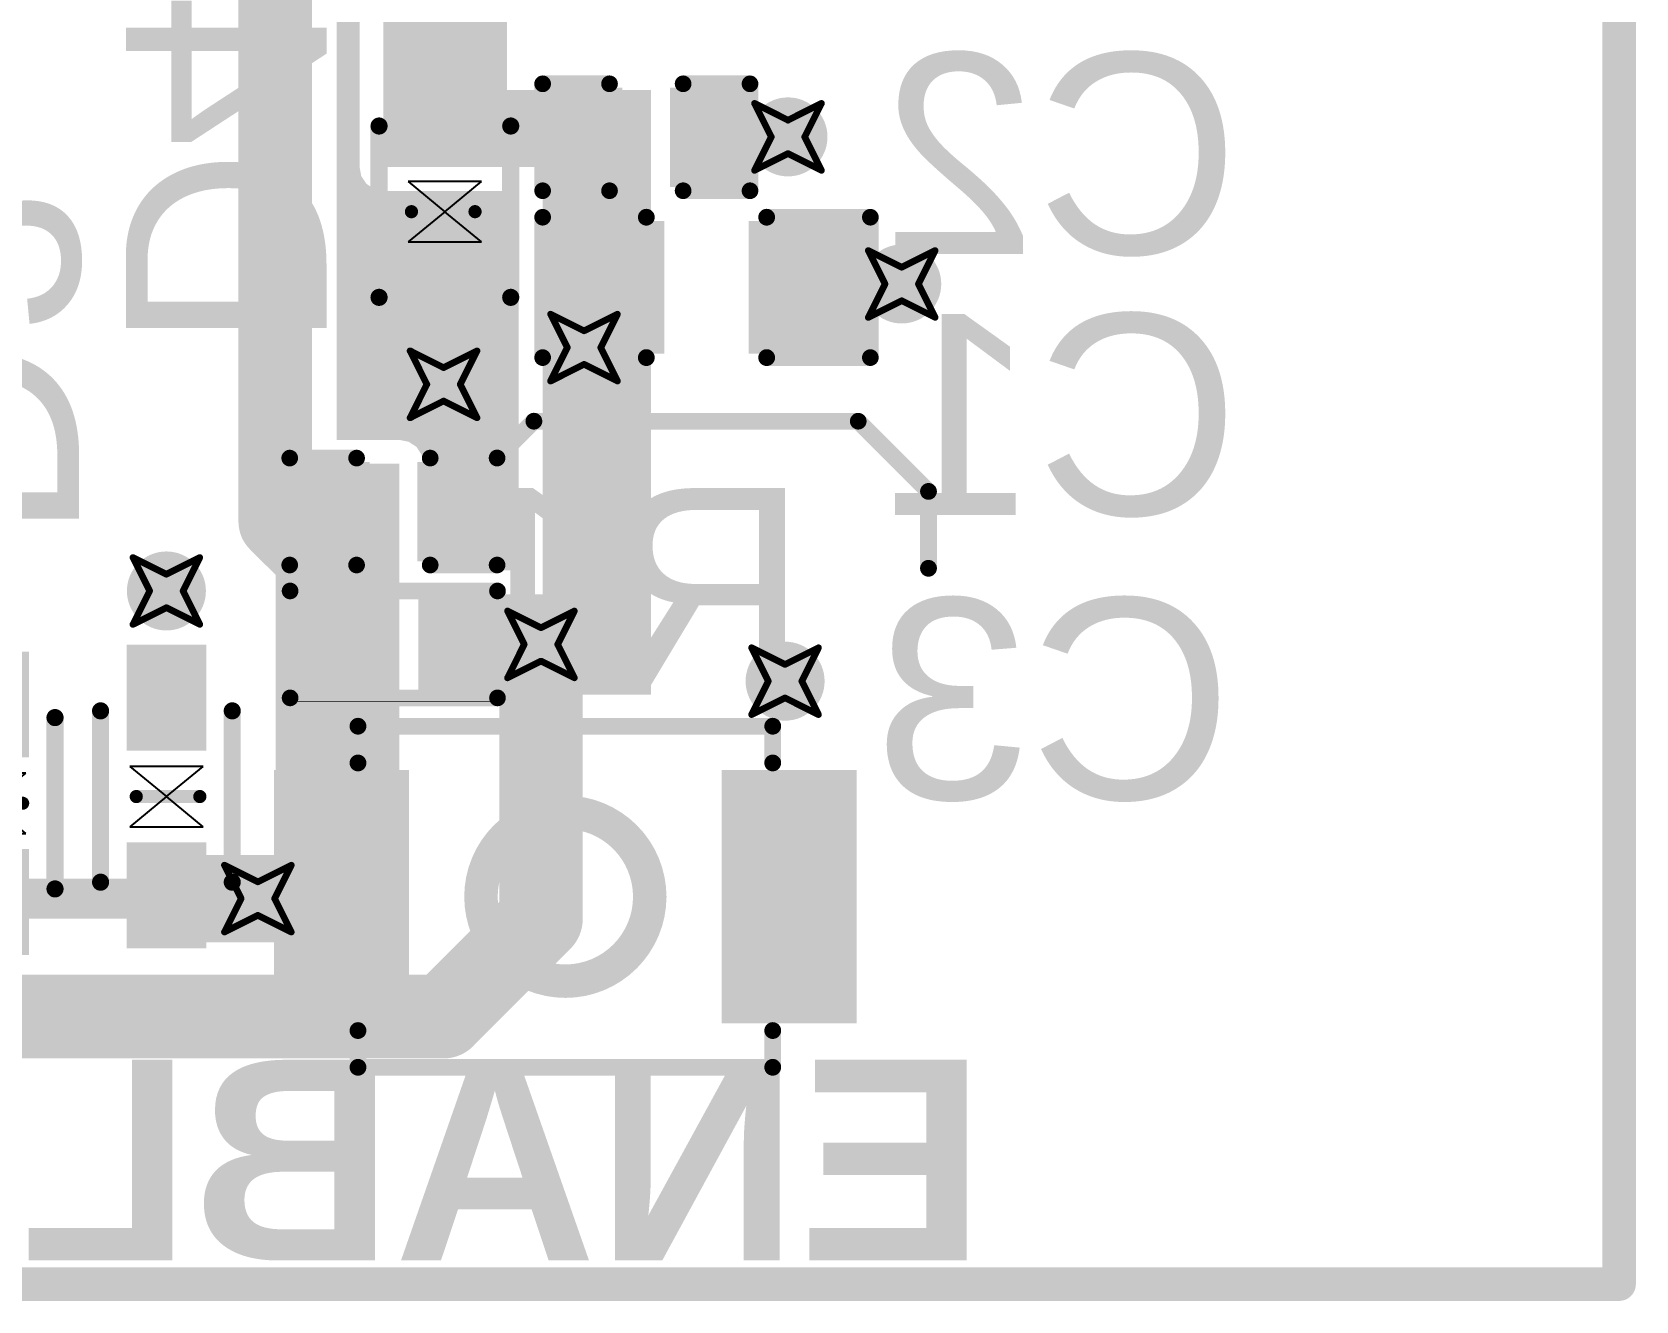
# Model space of a CAD drawing. Header units: inches. Extents: x -11 to 1110, y -7 to 455.
# Drawn here: x 691.95 to 704.13, y -0.13 to 9.51 of the extents above; entities that cross this region are included whole.
import ezdxf

# ---------------------------------------------------------------- set-up
doc = ezdxf.new("R2010")
doc.units = ezdxf.units.IN
for name, color, linetype in [('Board_outline', 216, 'Continuous'), ('Bottom Layer', 5, 'Continuous'), ('Bottom Overlay', 54, 'Continuous'), ('Bottom Paste', 16, 'Continuous'), ('Bottom Solder', 6, 'Continuous'), ('Drill Drawing', 1, 'Continuous'), ('Top Layer', 1, 'Continuous'), ('Via Holes', 16, 'Continuous')]:
    doc.layers.add(name, color=color, linetype=linetype)
doc.styles.add('Arial', font='', dxfattribs={"height": 0.2})
doc.styles.add('Arial_Bold', font='', dxfattribs={"height": 0.2})
doc.styles.get('Arial').set_extended_font_data('Arial')
doc.styles.get('Arial_Bold').set_extended_font_data('Arial', bold=True)

# ---------------------------------------------------------------- blocks, each defined once
blk = doc.blocks.new('SOD_523__B__D____________B_19')
at = {"layer": 'Bottom Layer'}
for points in [[(-1.05, 0.2), (-0.45, 0.2), (-0.45, -0.2), (-1.05, -0.2)], [(1.05, -0.2), (0.45, -0.2), (0.45, 0.2), (1.05, 0.2)]]:
    blk.add_hatch(color=5, dxfattribs=at).paths.add_polyline_path(points)
at = {"layer": 'Bottom Paste'}
for points in [[(-1.05, 0.2), (-0.45, 0.2), (-0.45, -0.2), (-1.05, -0.2)], [(1.05, -0.2), (0.45, -0.2), (0.45, 0.2), (1.05, 0.2)]]:
    blk.add_hatch(color=16, dxfattribs=at).paths.add_polyline_path(points)
at = {"layer": 'Bottom Solder'}
for points in [[(-1.152, 0.302), (-0.348, 0.302), (-0.348, -0.302), (-1.152, -0.302)], [(1.152, -0.302), (0.348, -0.302), (0.348, 0.302), (1.152, 0.302)]]:
    blk.add_hatch(color=6, dxfattribs=at).paths.add_polyline_path(points)
at = {"layer": 'Bottom Overlay'}
for p, q in [((0, 0), (-0.229, 0.279)), ((-0.229, 0.279), (-0.229, -0.279)), ((0.229, 0.279), (0, 0)), ((0.229, -0.279), (0.229, 0.279)), ((-0.229, -0.279), (0, 0)), ((0, 0), (0, 0)), ((0, 0), (0.229, -0.279)), ((0, 0), (0, 0))]:
    blk.add_line(p, q, dxfattribs=at)
for points in [[(-0.65, 0.5, 0.13, 0.13, 0), (0.65, 0.5, 0.13, 0.13, 0)], [(0, 0.254, 0.1, 0.1, 0), (0, -0.229, 0.1, 0.1, 0)], [(-0.65, -0.5, 0.13, 0.13, 0), (0.65, -0.5, 0.13, 0.13, 0)]]:
    blk.add_lwpolyline(points, format="xyseb", dxfattribs=at)
for points in [[(-0.683, 0.5, 0.065, 0.065, 1), (-0.618, 0.5, 0.065, 0.065, 1)], [(0.618, 0.5, 0.065, 0.065, 1), (0.683, 0.5, 0.065, 0.065, 1)], [(-0.025, 0.254, 0.05, 0.05, 1), (0.025, 0.254, 0.05, 0.05, 1)], [(-0.025, -0.229, 0.05, 0.05, 1), (0.025, -0.229, 0.05, 0.05, 1)], [(-0.683, -0.5, 0.065, 0.065, 1), (-0.618, -0.5, 0.065, 0.065, 1)], [(0.618, -0.5, 0.065, 0.065, 1), (0.683, -0.5, 0.065, 0.065, 1)]]:
    blk.add_lwpolyline(points, format="xyseb", close=True, dxfattribs=at)
blk = doc.blocks.new('B3U_1000P_B_29')
at = {"layer": 'Bottom Layer'}
for points in [[(-2.11, 0.86), (-1.29, 0.86), (-1.29, -0.86), (-2.11, -0.86)], [(1.29, 0.86), (2.11, 0.86), (2.11, -0.86), (1.29, -0.86)]]:
    blk.add_hatch(color=5, dxfattribs=at).paths.add_polyline_path(points)
at = {"layer": 'Bottom Paste'}
for points in [[(-2.11, 0.86), (-1.29, 0.86), (-1.29, -0.86), (-2.11, -0.86)], [(1.29, 0.86), (2.11, 0.86), (2.11, -0.86), (1.29, -0.86)]]:
    blk.add_hatch(color=16, dxfattribs=at).paths.add_polyline_path(points)
at = {"layer": 'Bottom Solder'}
for points in [[(-2.212, 0.962), (-1.188, 0.962), (-1.188, -0.962), (-2.212, -0.962)], [(1.188, 0.962), (2.212, 0.962), (2.212, -0.962), (1.188, -0.962)]]:
    blk.add_hatch(color=6, dxfattribs=at).paths.add_polyline_path(points)
at = {"layer": 'Bottom Overlay'}
for points in [[(1.575, 1.295, 0.127, 0.127, 0), (-1.575, 1.295, 0.127, 0.127, 0)], [(-1.575, 1.295, 0.127, 0.127, 0), (-1.575, 1.016, 0.127, 0.127, 0)], [(1.575, 1.295, 0.127, 0.127, 0), (1.575, 1.016, 0.127, 0.127, 0)], [(-1.575, -1.016, 0.127, 0.127, 0), (-1.575, -1.295, 0.127, 0.127, 0)], [(1.575, -1.016, 0.127, 0.127, 0), (1.575, -1.295, 0.127, 0.127, 0)], [(1.575, -1.295, 0.127, 0.127, 0), (-1.575, -1.295, 0.127, 0.127, 0)]]:
    blk.add_lwpolyline(points, format="xyseb", dxfattribs=at)
for points in [[(-1.607, 1.295, 0.0635, 0.0635, 1), (-1.543, 1.295, 0.0635, 0.0635, 1)], [(-1.607, 1.295, 0.0635, 0.0635, 1), (-1.543, 1.295, 0.0635, 0.0635, 1)], [(1.543, 1.295, 0.0635, 0.0635, 1), (1.607, 1.295, 0.0635, 0.0635, 1)], [(1.543, 1.295, 0.0635, 0.0635, 1), (1.607, 1.295, 0.0635, 0.0635, 1)], [(-1.607, 1.016, 0.0635, 0.0635, 1), (-1.543, 1.016, 0.0635, 0.0635, 1)], [(1.543, 1.016, 0.0635, 0.0635, 1), (1.607, 1.016, 0.0635, 0.0635, 1)], [(0.641, 0, 0.254, 0.254, 1), (-0.641, 0, 0.254, 0.254, 1)], [(-0.705, 0, 0.127, 0.127, 1), (-0.578, 0, 0.127, 0.127, 1)], [(0.578, 0, 0.127, 0.127, 1), (0.705, 0, 0.127, 0.127, 1)], [(-1.607, -1.016, 0.0635, 0.0635, 1), (-1.543, -1.016, 0.0635, 0.0635, 1)], [(1.543, -1.016, 0.0635, 0.0635, 1), (1.607, -1.016, 0.0635, 0.0635, 1)], [(-1.607, -1.295, 0.0635, 0.0635, 1), (-1.543, -1.295, 0.0635, 0.0635, 1)], [(-1.607, -1.295, 0.0635, 0.0635, 1), (-1.543, -1.295, 0.0635, 0.0635, 1)], [(1.543, -1.295, 0.0635, 0.0635, 1), (1.607, -1.295, 0.0635, 0.0635, 1)], [(1.543, -1.295, 0.0635, 0.0635, 1), (1.607, -1.295, 0.0635, 0.0635, 1)]]:
    blk.add_lwpolyline(points, format="xyseb", close=True, dxfattribs=at)
blk = doc.blocks.new('R___0402_B_43')
at = {"layer": 'Bottom Layer'}
for points in [[(-0.241, 0.318), (-0.241, -0.318), (-0.699, -0.318), (-0.699, 0.318)], [(0.699, 0.318), (0.699, -0.318), (0.241, -0.318), (0.241, 0.318)]]:
    blk.add_hatch(color=5, dxfattribs=at).paths.add_polyline_path(points)
at = {"layer": 'Bottom Paste'}
for points in [[(-0.241, 0.318), (-0.241, -0.318), (-0.699, -0.318), (-0.699, 0.318)], [(0.699, 0.318), (0.699, -0.318), (0.241, -0.318), (0.241, 0.318)]]:
    blk.add_hatch(color=16, dxfattribs=at).paths.add_polyline_path(points)
at = {"layer": 'Bottom Solder'}
for points in [[(-0.186, 0.373), (-0.186, -0.373), (-0.754, -0.373), (-0.754, 0.373)], [(0.754, 0.373), (0.754, -0.373), (0.186, -0.373), (0.186, 0.373)]]:
    blk.add_hatch(color=6, dxfattribs=at).paths.add_polyline_path(points)
at = {"layer": 'Bottom Overlay'}
for points in [[(-0.787, 0.406, 0.127, 0.127, 0), (-0.787, -0.406, 0.127, 0.127, 0)], [(0.787, 0.406, 0.127, 0.127, 0), (-0.787, 0.406, 0.127, 0.127, 0)], [(0.813, 0.432, 0.00323, 0.00323, 0), (-0.813, 0.432, 0.00323, 0.00323, 0)], [(0.787, 0.406, 0.127, 0.127, 0), (0.787, -0.406, 0.127, 0.127, 0)], [(0.787, -0.406, 0.127, 0.127, 0), (-0.787, -0.406, 0.127, 0.127, 0)]]:
    blk.add_lwpolyline(points, format="xyseb", dxfattribs=at)
for points in [[(-0.819, 0.406, 0.0635, 0.0635, 1), (-0.756, 0.406, 0.0635, 0.0635, 1)], [(-0.819, 0.406, 0.0635, 0.0635, 1), (-0.756, 0.406, 0.0635, 0.0635, 1)], [(-0.814, 0.432, 0.00161, 0.00161, 1), (-0.812, 0.432, 0.00161, 0.00161, 1)], [(0.756, 0.406, 0.0635, 0.0635, 1), (0.819, 0.406, 0.0635, 0.0635, 1)], [(0.756, 0.406, 0.0635, 0.0635, 1), (0.819, 0.406, 0.0635, 0.0635, 1)], [(0.812, 0.432, 0.00161, 0.00161, 1), (0.814, 0.432, 0.00161, 0.00161, 1)], [(-0.819, -0.406, 0.0635, 0.0635, 1), (-0.756, -0.406, 0.0635, 0.0635, 1)], [(-0.819, -0.406, 0.0635, 0.0635, 1), (-0.756, -0.406, 0.0635, 0.0635, 1)], [(0.756, -0.406, 0.0635, 0.0635, 1), (0.819, -0.406, 0.0635, 0.0635, 1)], [(0.756, -0.406, 0.0635, 0.0635, 1), (0.819, -0.406, 0.0635, 0.0635, 1)]]:
    blk.add_lwpolyline(points, format="xyseb", close=True, dxfattribs=at)
blk = doc.blocks.new('SOD_523__B__D____________B_238')
at = {"layer": 'Bottom Layer'}
for points in [[(-1.05, 0.2), (-0.45, 0.2), (-0.45, -0.2), (-1.05, -0.2)], [(1.05, -0.2), (0.45, -0.2), (0.45, 0.2), (1.05, 0.2)]]:
    blk.add_hatch(color=5, dxfattribs=at).paths.add_polyline_path(points)
at = {"layer": 'Bottom Paste'}
for points in [[(-1.05, 0.2), (-0.45, 0.2), (-0.45, -0.2), (-1.05, -0.2)], [(1.05, -0.2), (0.45, -0.2), (0.45, 0.2), (1.05, 0.2)]]:
    blk.add_hatch(color=16, dxfattribs=at).paths.add_polyline_path(points)
at = {"layer": 'Bottom Solder'}
for points in [[(-1.152, 0.302), (-0.348, 0.302), (-0.348, -0.302), (-1.152, -0.302)], [(1.152, -0.302), (0.348, -0.302), (0.348, 0.302), (1.152, 0.302)]]:
    blk.add_hatch(color=6, dxfattribs=at).paths.add_polyline_path(points)
at = {"layer": 'Bottom Overlay'}
for p, q in [((0, 0), (-0.229, 0.279)), ((-0.229, 0.279), (-0.229, -0.279)), ((0.229, 0.279), (0, 0)), ((0.229, -0.279), (0.229, 0.279)), ((-0.229, -0.279), (0, 0)), ((0, 0), (0, 0)), ((0, 0), (0.229, -0.279)), ((0, 0), (0, 0))]:
    blk.add_line(p, q, dxfattribs=at)
for points in [[(0.65, 0.5, 0.13, 0.13, 0), (-0.65, 0.5, 0.13, 0.13, 0)], [(0, -0.229, 0.1, 0.1, 0), (0, 0.254, 0.1, 0.1, 0)], [(0.65, -0.5, 0.13, 0.13, 0), (-0.65, -0.5, 0.13, 0.13, 0)]]:
    blk.add_lwpolyline(points, format="xyseb", dxfattribs=at)
for points in [[(-0.683, 0.5, 0.065, 0.065, 1), (-0.618, 0.5, 0.065, 0.065, 1)], [(0.618, 0.5, 0.065, 0.065, 1), (0.683, 0.5, 0.065, 0.065, 1)], [(-0.025, 0.254, 0.05, 0.05, 1), (0.025, 0.254, 0.05, 0.05, 1)], [(-0.025, -0.229, 0.05, 0.05, 1), (0.025, -0.229, 0.05, 0.05, 1)], [(-0.683, -0.5, 0.065, 0.065, 1), (-0.618, -0.5, 0.065, 0.065, 1)], [(0.618, -0.5, 0.065, 0.065, 1), (0.683, -0.5, 0.065, 0.065, 1)]]:
    blk.add_lwpolyline(points, format="xyseb", close=True, dxfattribs=at)
blk = doc.blocks.new('SOD_523__B__D____________B_239')
at = {"layer": 'Bottom Layer'}
for points in [[(-1.05, 0.2), (-0.45, 0.2), (-0.45, -0.2), (-1.05, -0.2)], [(1.05, -0.2), (0.45, -0.2), (0.45, 0.2), (1.05, 0.2)]]:
    blk.add_hatch(color=5, dxfattribs=at).paths.add_polyline_path(points)
at = {"layer": 'Bottom Paste'}
for points in [[(-1.05, 0.2), (-0.45, 0.2), (-0.45, -0.2), (-1.05, -0.2)], [(1.05, -0.2), (0.45, -0.2), (0.45, 0.2), (1.05, 0.2)]]:
    blk.add_hatch(color=16, dxfattribs=at).paths.add_polyline_path(points)
at = {"layer": 'Bottom Solder'}
for points in [[(-1.152, 0.302), (-0.348, 0.302), (-0.348, -0.302), (-1.152, -0.302)], [(1.152, -0.302), (0.348, -0.302), (0.348, 0.302), (1.152, 0.302)]]:
    blk.add_hatch(color=6, dxfattribs=at).paths.add_polyline_path(points)
at = {"layer": 'Bottom Overlay'}
for p, q in [((0, 0), (-0.229, 0.279)), ((-0.229, 0.279), (-0.229, -0.279)), ((0.229, 0.279), (0, 0)), ((0.229, -0.279), (0.229, 0.279)), ((-0.229, -0.279), (0, 0)), ((0, 0), (0, 0)), ((0, 0), (0.229, -0.279)), ((0, 0), (0, 0))]:
    blk.add_line(p, q, dxfattribs=at)
for points in [[(0.65, 0.5, 0.13, 0.13, 0), (-0.65, 0.5, 0.13, 0.13, 0)], [(0, -0.229, 0.1, 0.1, 0), (0, 0.254, 0.1, 0.1, 0)], [(0.65, -0.5, 0.13, 0.13, 0), (-0.65, -0.5, 0.13, 0.13, 0)]]:
    blk.add_lwpolyline(points, format="xyseb", dxfattribs=at)
for points in [[(-0.683, 0.5, 0.065, 0.065, 1), (-0.618, 0.5, 0.065, 0.065, 1)], [(0.618, 0.5, 0.065, 0.065, 1), (0.683, 0.5, 0.065, 0.065, 1)], [(-0.025, 0.254, 0.05, 0.05, 1), (0.025, 0.254, 0.05, 0.05, 1)], [(-0.025, -0.229, 0.05, 0.05, 1), (0.025, -0.229, 0.05, 0.05, 1)], [(-0.683, -0.5, 0.065, 0.065, 1), (-0.618, -0.5, 0.065, 0.065, 1)], [(0.618, -0.5, 0.065, 0.065, 1), (0.683, -0.5, 0.065, 0.065, 1)]]:
    blk.add_lwpolyline(points, format="xyseb", close=True, dxfattribs=at)
blk = doc.blocks.new('C___0402_B_259')
at = {"layer": 'Bottom Layer'}
for points in [[(-0.241, 0.318), (-0.241, -0.318), (-0.699, -0.318), (-0.699, 0.318)], [(0.699, 0.318), (0.699, -0.318), (0.241, -0.318), (0.241, 0.318)]]:
    blk.add_hatch(color=5, dxfattribs=at).paths.add_polyline_path(points)
at = {"layer": 'Bottom Paste'}
for points in [[(-0.241, 0.318), (-0.241, -0.318), (-0.699, -0.318), (-0.699, 0.318)], [(0.699, 0.318), (0.699, -0.318), (0.241, -0.318), (0.241, 0.318)]]:
    blk.add_hatch(color=16, dxfattribs=at).paths.add_polyline_path(points)
at = {"layer": 'Bottom Solder'}
for points in [[(-0.181, 0.377), (-0.181, -0.377), (-0.758, -0.377), (-0.758, 0.377)], [(0.758, 0.377), (0.758, -0.377), (0.181, -0.377), (0.181, 0.377)]]:
    blk.add_hatch(color=6, dxfattribs=at).paths.add_polyline_path(points)
at = {"layer": 'Bottom Overlay'}
for points in [[(-0.787, 0.406, 0.127, 0.127, 0), (-0.787, -0.406, 0.127, 0.127, 0)], [(-0.279, 0.406, 0.127, 0.127, 0), (-0.787, 0.406, 0.127, 0.127, 0)], [(0.787, 0.406, 0.127, 0.127, 0), (0.279, 0.406, 0.127, 0.127, 0)], [(0.787, 0.406, 0.127, 0.127, 0), (0.787, -0.406, 0.127, 0.127, 0)], [(-0.279, -0.406, 0.127, 0.127, 0), (-0.787, -0.406, 0.127, 0.127, 0)], [(0.787, -0.406, 0.127, 0.127, 0), (0.279, -0.406, 0.127, 0.127, 0)]]:
    blk.add_lwpolyline(points, format="xyseb", dxfattribs=at)
for points in [[(-0.819, 0.406, 0.0635, 0.0635, 1), (-0.756, 0.406, 0.0635, 0.0635, 1)], [(-0.819, 0.406, 0.0635, 0.0635, 1), (-0.756, 0.406, 0.0635, 0.0635, 1)], [(-0.311, 0.406, 0.0635, 0.0635, 1), (-0.248, 0.406, 0.0635, 0.0635, 1)], [(0.248, 0.406, 0.0635, 0.0635, 1), (0.311, 0.406, 0.0635, 0.0635, 1)], [(0.756, 0.406, 0.0635, 0.0635, 1), (0.819, 0.406, 0.0635, 0.0635, 1)], [(0.756, 0.406, 0.0635, 0.0635, 1), (0.819, 0.406, 0.0635, 0.0635, 1)], [(-0.819, -0.406, 0.0635, 0.0635, 1), (-0.756, -0.406, 0.0635, 0.0635, 1)], [(-0.819, -0.406, 0.0635, 0.0635, 1), (-0.756, -0.406, 0.0635, 0.0635, 1)], [(-0.311, -0.406, 0.0635, 0.0635, 1), (-0.248, -0.406, 0.0635, 0.0635, 1)], [(0.248, -0.406, 0.0635, 0.0635, 1), (0.311, -0.406, 0.0635, 0.0635, 1)], [(0.756, -0.406, 0.0635, 0.0635, 1), (0.819, -0.406, 0.0635, 0.0635, 1)], [(0.756, -0.406, 0.0635, 0.0635, 1), (0.819, -0.406, 0.0635, 0.0635, 1)]]:
    blk.add_lwpolyline(points, format="xyseb", close=True, dxfattribs=at)
blk = doc.blocks.new('C___0402_B_260')
at = {"layer": 'Bottom Layer'}
for points in [[(-0.241, 0.318), (-0.241, -0.318), (-0.699, -0.318), (-0.699, 0.318)], [(0.699, 0.318), (0.699, -0.318), (0.241, -0.318), (0.241, 0.318)]]:
    blk.add_hatch(color=5, dxfattribs=at).paths.add_polyline_path(points)
at = {"layer": 'Bottom Paste'}
for points in [[(-0.241, 0.318), (-0.241, -0.318), (-0.699, -0.318), (-0.699, 0.318)], [(0.699, 0.318), (0.699, -0.318), (0.241, -0.318), (0.241, 0.318)]]:
    blk.add_hatch(color=16, dxfattribs=at).paths.add_polyline_path(points)
at = {"layer": 'Bottom Solder'}
for points in [[(-0.181, 0.377), (-0.181, -0.377), (-0.758, -0.377), (-0.758, 0.377)], [(0.758, 0.377), (0.758, -0.377), (0.181, -0.377), (0.181, 0.377)]]:
    blk.add_hatch(color=6, dxfattribs=at).paths.add_polyline_path(points)
at = {"layer": 'Bottom Overlay'}
for points in [[(-0.279, 0.406, 0.127, 0.127, 0), (-0.787, 0.406, 0.127, 0.127, 0)], [(-0.787, 0.406, 0.127, 0.127, 0), (-0.787, -0.406, 0.127, 0.127, 0)], [(0.787, 0.406, 0.127, 0.127, 0), (0.279, 0.406, 0.127, 0.127, 0)], [(0.787, 0.406, 0.127, 0.127, 0), (0.787, -0.406, 0.127, 0.127, 0)], [(-0.279, -0.406, 0.127, 0.127, 0), (-0.787, -0.406, 0.127, 0.127, 0)], [(0.787, -0.406, 0.127, 0.127, 0), (0.279, -0.406, 0.127, 0.127, 0)]]:
    blk.add_lwpolyline(points, format="xyseb", dxfattribs=at)
for points in [[(-0.819, 0.406, 0.0635, 0.0635, 1), (-0.756, 0.406, 0.0635, 0.0635, 1)], [(-0.819, 0.406, 0.0635, 0.0635, 1), (-0.756, 0.406, 0.0635, 0.0635, 1)], [(-0.311, 0.406, 0.0635, 0.0635, 1), (-0.248, 0.406, 0.0635, 0.0635, 1)], [(0.248, 0.406, 0.0635, 0.0635, 1), (0.311, 0.406, 0.0635, 0.0635, 1)], [(0.756, 0.406, 0.0635, 0.0635, 1), (0.819, 0.406, 0.0635, 0.0635, 1)], [(0.756, 0.406, 0.0635, 0.0635, 1), (0.819, 0.406, 0.0635, 0.0635, 1)], [(-0.819, -0.406, 0.0635, 0.0635, 1), (-0.756, -0.406, 0.0635, 0.0635, 1)], [(-0.819, -0.406, 0.0635, 0.0635, 1), (-0.756, -0.406, 0.0635, 0.0635, 1)], [(-0.311, -0.406, 0.0635, 0.0635, 1), (-0.248, -0.406, 0.0635, 0.0635, 1)], [(0.248, -0.406, 0.0635, 0.0635, 1), (0.311, -0.406, 0.0635, 0.0635, 1)], [(0.756, -0.406, 0.0635, 0.0635, 1), (0.819, -0.406, 0.0635, 0.0635, 1)], [(0.756, -0.406, 0.0635, 0.0635, 1), (0.819, -0.406, 0.0635, 0.0635, 1)]]:
    blk.add_lwpolyline(points, format="xyseb", close=True, dxfattribs=at)
blk = doc.blocks.new('C___0603_B_261')
at = {"layer": 'Bottom Layer'}
for points in [[(-1.143, -0.445), (-1.143, 0.445), (-0.381, 0.445), (-0.381, -0.445)], [(0.381, -0.445), (0.381, 0.445), (1.143, 0.445), (1.143, -0.445)]]:
    blk.add_hatch(color=5, dxfattribs=at).paths.add_polyline_path(points)
at = {"layer": 'Bottom Paste'}
for points in [[(-1.143, -0.445), (-1.143, 0.445), (-0.381, 0.445), (-0.381, -0.445)], [(0.381, -0.445), (0.381, 0.445), (1.143, 0.445), (1.143, -0.445)]]:
    blk.add_hatch(color=16, dxfattribs=at).paths.add_polyline_path(points)
at = {"layer": 'Bottom Solder'}
for points in [[(-1.203, -0.504), (-1.203, 0.504), (-0.321, 0.504), (-0.321, -0.504)], [(0.321, -0.504), (0.321, 0.504), (1.203, 0.504), (1.203, -0.504)]]:
    blk.add_hatch(color=6, dxfattribs=at).paths.add_polyline_path(points)
at = {"layer": 'Bottom Overlay'}
for points in [[(-1.245, 0.533, 0.127, 0.127, 0), (-1.245, -0.533, 0.127, 0.127, 0)], [(-0.457, 0.533, 0.127, 0.127, 0), (-1.245, 0.533, 0.127, 0.127, 0)], [(1.245, 0.533, 0.127, 0.127, 0), (0.457, 0.533, 0.127, 0.127, 0)], [(1.245, 0.533, 0.127, 0.127, 0), (1.245, -0.533, 0.127, 0.127, 0)], [(-0.457, -0.533, 0.127, 0.127, 0), (-1.245, -0.533, 0.127, 0.127, 0)], [(1.245, -0.533, 0.127, 0.127, 0), (0.457, -0.533, 0.127, 0.127, 0)]]:
    blk.add_lwpolyline(points, format="xyseb", dxfattribs=at)
for points in [[(-1.276, 0.533, 0.0635, 0.0635, 1), (-1.213, 0.533, 0.0635, 0.0635, 1)], [(-1.276, 0.533, 0.0635, 0.0635, 1), (-1.213, 0.533, 0.0635, 0.0635, 1)], [(-0.489, 0.533, 0.0635, 0.0635, 1), (-0.425, 0.533, 0.0635, 0.0635, 1)], [(0.425, 0.533, 0.0635, 0.0635, 1), (0.489, 0.533, 0.0635, 0.0635, 1)], [(1.213, 0.533, 0.0635, 0.0635, 1), (1.276, 0.533, 0.0635, 0.0635, 1)], [(1.213, 0.533, 0.0635, 0.0635, 1), (1.276, 0.533, 0.0635, 0.0635, 1)], [(-1.276, -0.533, 0.0635, 0.0635, 1), (-1.213, -0.533, 0.0635, 0.0635, 1)], [(-1.276, -0.533, 0.0635, 0.0635, 1), (-1.213, -0.533, 0.0635, 0.0635, 1)], [(-0.489, -0.533, 0.0635, 0.0635, 1), (-0.425, -0.533, 0.0635, 0.0635, 1)], [(0.425, -0.533, 0.0635, 0.0635, 1), (0.489, -0.533, 0.0635, 0.0635, 1)], [(1.213, -0.533, 0.0635, 0.0635, 1), (1.276, -0.533, 0.0635, 0.0635, 1)], [(1.213, -0.533, 0.0635, 0.0635, 1), (1.276, -0.533, 0.0635, 0.0635, 1)]]:
    blk.add_lwpolyline(points, format="xyseb", close=True, dxfattribs=at)

msp = doc.modelspace()

# ---------------------------------------------------------------- hatches: boundary and pattern name
at = {"layer": 'Bottom Layer'}
for points in [[(694.614, 8.484), (695.554, 8.484), (695.554, 11.557), (694.614, 11.557)], [(694.421, 9.872), (694.433, 9.75), (694.433, 8.484), (694.446, 8.414), (694.486, 8.355), (694.544, 8.316), (694.614, 8.302), (695.642, 8.302), (695.642, 5.42), (694.922, 5.42), (694.918, 5.423), (694.918, 6.23), (694.904, 6.299), (694.865, 6.358), (694.806, 6.397), (694.736, 6.411), (694.26, 6.411), (694.26, 9.872)], [(694.614, 8.484), (696.417, 8.484), (696.417, 9.068), (694.614, 9.068)], [(695.823, 4.477), (696.646, 4.477), (696.646, 9.068), (695.823, 9.068)], [(693.797, 2.016), (694.736, 2.016), (694.736, 6.23), (693.797, 6.23)], [(694.922, 4.477), (696.115, 4.477), (696.115, 5.239), (694.922, 5.239)], [(694.337, 3.258), (692.737, 3.258), (692.737, 2.597), (694.337, 2.597)]]:
    msp.add_hatch(color=5, dxfattribs=at).paths.add_polyline_path(points)
h = msp.add_hatch(color=5, dxfattribs=at)
edge = h.paths.add_edge_path()
edge.add_arc((697.687, 8.712), 0.3, 0, 360)
h = msp.add_hatch(color=5, dxfattribs=at)
edge = h.paths.add_edge_path()
edge.add_arc((698.551, 7.595), 0.3, 0, 360)
h = msp.add_hatch(color=5, dxfattribs=at)
edge = h.paths.add_edge_path()
edge.add_arc((696.138, 7.112), 0.3, 0, 360)
h = msp.add_hatch(color=5, dxfattribs=at)
edge = h.paths.add_edge_path()
edge.add_arc((695.071, 6.833), 0.3, 0, 360)
h = msp.add_hatch(color=5, dxfattribs=at)
edge = h.paths.add_edge_path()
edge.add_arc((692.966, 5.264), 0.3, 0, 360)
h = msp.add_hatch(color=5, dxfattribs=at)
edge = h.paths.add_edge_path()
edge.add_arc((695.811, 4.858), 0.3, 0, 360)
h = msp.add_hatch(color=5, dxfattribs=at)
edge = h.paths.add_edge_path()
edge.add_arc((697.665, 4.579), 0.3, 0, 360)
h = msp.add_hatch(color=5, dxfattribs=at)
edge = h.paths.add_edge_path()
edge.add_arc((693.661, 2.928), 0.3, 0, 360)
at = {"layer": 'Top Layer'}
h = msp.add_hatch(color=1, dxfattribs=at)
edge = h.paths.add_edge_path()
edge.add_arc((697.687, 8.712), 0.3, 0, 360)
h = msp.add_hatch(color=1, dxfattribs=at)
edge = h.paths.add_edge_path()
edge.add_arc((698.551, 7.595), 0.3, 0, 360)
h = msp.add_hatch(color=1, dxfattribs=at)
edge = h.paths.add_edge_path()
edge.add_arc((696.138, 7.112), 0.3, 0, 360)
h = msp.add_hatch(color=1, dxfattribs=at)
edge = h.paths.add_edge_path()
edge.add_arc((695.071, 6.833), 0.3, 0, 360)
h = msp.add_hatch(color=1, dxfattribs=at)
edge = h.paths.add_edge_path()
edge.add_arc((692.966, 5.264), 0.3, 0, 360)
h = msp.add_hatch(color=1, dxfattribs=at)
edge = h.paths.add_edge_path()
edge.add_arc((695.811, 4.858), 0.3, 0, 360)
h = msp.add_hatch(color=1, dxfattribs=at)
edge = h.paths.add_edge_path()
edge.add_arc((697.665, 4.579), 0.3, 0, 360)
h = msp.add_hatch(color=1, dxfattribs=at)
edge = h.paths.add_edge_path()
edge.add_arc((693.661, 2.928), 0.3, 0, 360)
at = {"layer": 'Via Holes'}
h = msp.add_hatch(color=7, dxfattribs=at)
edge = h.paths.add_edge_path()
edge.add_arc((697.687, 8.712), 0.15, 0, 360)
h = msp.add_hatch(color=7, dxfattribs=at)
edge = h.paths.add_edge_path()
edge.add_arc((698.551, 7.595), 0.15, 0, 360)
h = msp.add_hatch(color=7, dxfattribs=at)
edge = h.paths.add_edge_path()
edge.add_arc((696.138, 7.112), 0.15, 0, 360)
h = msp.add_hatch(color=7, dxfattribs=at)
edge = h.paths.add_edge_path()
edge.add_arc((695.071, 6.833), 0.15, 0, 360)
h = msp.add_hatch(color=7, dxfattribs=at)
edge = h.paths.add_edge_path()
edge.add_arc((692.966, 5.264), 0.15, 0, 360)
h = msp.add_hatch(color=7, dxfattribs=at)
edge = h.paths.add_edge_path()
edge.add_arc((695.811, 4.858), 0.15, 0, 360)
h = msp.add_hatch(color=7, dxfattribs=at)
edge = h.paths.add_edge_path()
edge.add_arc((697.665, 4.579), 0.15, 0, 360)
h = msp.add_hatch(color=7, dxfattribs=at)
edge = h.paths.add_edge_path()
edge.add_arc((693.661, 2.928), 0.15, 0, 360)

# ---------------------------------------------------------------- linework, layer by layer
at = {"layer": 'Board_outline'}
for points in [[(704, 0, 0.254, 0.254, 0), (704, 370, 0.254, 0.254, 0)], [(0, 0, 0.254, 0.254, 0), (704, 0, 0.254, 0.254, 0)]]:
    msp.add_lwpolyline(points, format="xyseb", dxfattribs=at)
msp.add_lwpolyline([(703.936, 0, 0.127, 0.127, 1), (704.063, 0, 0.127, 0.127, 1)], format="xyseb", close=True, dxfattribs=at)
msp.add_lwpolyline([(703.936, 0, 0.127, 0.127, 1), (704.063, 0, 0.127, 0.127, 1)], format="xyseb", close=True, dxfattribs=at)
at = {"layer": 'Bottom Layer'}
for points in [[(693.793, 5.783, 0.559, 0.559, 0), (693.793, 10.8, 0.559, 0.559, 0)], [(696.112, 7.087, 0.305, 0.305, 0), (696.112, 7.112, 0.305, 0.305, 0)], [(693.793, 5.783, 0.559, 0.559, 0), (694.287, 5.29, 0.559, 0.559, 0)], [(694.287, 4.502, 0.559, 0.559, 0), (694.287, 5.29, 0.559, 0.559, 0)], [(694.21, 4.426, 0.559, 0.559, 0), (694.287, 4.502, 0.559, 0.559, 0)]]:
    msp.add_lwpolyline(points, format="xyseb", dxfattribs=at)
for points in [[(696.036, 7.112, 0.152, 0.152, 1), (696.189, 7.112, 0.152, 0.152, 1)], [(696.036, 7.087, 0.152, 0.152, 1), (696.189, 7.087, 0.152, 0.152, 1)], [(693.654, 5.783, 0.279, 0.279, 1), (693.933, 5.783, 0.279, 0.279, 1)], [(693.654, 5.783, 0.279, 0.279, 1), (693.933, 5.783, 0.279, 0.279, 1)], [(694.147, 5.29, 0.279, 0.279, 1), (694.426, 5.29, 0.279, 0.279, 1)], [(694.147, 5.29, 0.279, 0.279, 1), (694.426, 5.29, 0.279, 0.279, 1)], [(694.147, 4.502, 0.279, 0.279, 1), (694.426, 4.502, 0.279, 0.279, 1)], [(694.147, 4.502, 0.279, 0.279, 1), (694.426, 4.502, 0.279, 0.279, 1)], [(694.071, 4.426, 0.279, 0.279, 1), (694.35, 4.426, 0.279, 0.279, 1)]]:
    msp.add_lwpolyline(points, format="xyseb", close=True, dxfattribs=at)
at = {"layer": 'Bottom Overlay'}
for points in [[(695.477, 6.274, 0.127, 0.127, 0), (695.757, 6.553, 0.127, 0.127, 0)], [(695.757, 6.553, 0.127, 0.127, 0), (698.221, 6.553, 0.127, 0.127, 0)], [(698.221, 6.553, 0.127, 0.127, 0), (698.754, 6.02, 0.127, 0.127, 0)], [(698.754, 5.436, 0.127, 0.127, 0), (698.754, 6.02, 0.127, 0.127, 0)]]:
    msp.add_lwpolyline(points, format="xyseb", dxfattribs=at)
for points in [[(695.725, 6.553, 0.0635, 0.0635, 1), (695.789, 6.553, 0.0635, 0.0635, 1)], [(695.725, 6.553, 0.0635, 0.0635, 1), (695.789, 6.553, 0.0635, 0.0635, 1)], [(698.189, 6.553, 0.0635, 0.0635, 1), (698.252, 6.553, 0.0635, 0.0635, 1)], [(698.189, 6.553, 0.0635, 0.0635, 1), (698.252, 6.553, 0.0635, 0.0635, 1)], [(695.446, 6.274, 0.0635, 0.0635, 1), (695.509, 6.274, 0.0635, 0.0635, 1)], [(698.722, 6.02, 0.0635, 0.0635, 1), (698.786, 6.02, 0.0635, 0.0635, 1)], [(698.722, 6.02, 0.0635, 0.0635, 1), (698.786, 6.02, 0.0635, 0.0635, 1)], [(698.722, 5.436, 0.0635, 0.0635, 1), (698.786, 5.436, 0.0635, 0.0635, 1)]]:
    msp.add_lwpolyline(points, format="xyseb", close=True, dxfattribs=at)
at = {"layer": 'Drill Drawing'}
for points in [[(697.433, 8.966, 0.0508, 0.0508, 0), (697.687, 8.839, 0.0508, 0.0508, 0)], [(697.433, 8.966, 0.0508, 0.0508, 0), (697.56, 8.712, 0.0508, 0.0508, 0)], [(697.687, 8.839, 0.0508, 0.0508, 0), (697.941, 8.966, 0.0508, 0.0508, 0)], [(697.814, 8.712, 0.0508, 0.0508, 0), (697.941, 8.966, 0.0508, 0.0508, 0)], [(697.433, 8.458, 0.0508, 0.0508, 0), (697.56, 8.712, 0.0508, 0.0508, 0)], [(697.814, 8.712, 0.0508, 0.0508, 0), (697.941, 8.458, 0.0508, 0.0508, 0)], [(697.433, 8.458, 0.0508, 0.0508, 0), (697.687, 8.585, 0.0508, 0.0508, 0)], [(697.687, 8.585, 0.0508, 0.0508, 0), (697.941, 8.458, 0.0508, 0.0508, 0)], [(698.297, 7.849, 0.0508, 0.0508, 0), (698.551, 7.722, 0.0508, 0.0508, 0)], [(698.297, 7.849, 0.0508, 0.0508, 0), (698.424, 7.595, 0.0508, 0.0508, 0)], [(698.551, 7.722, 0.0508, 0.0508, 0), (698.805, 7.849, 0.0508, 0.0508, 0)], [(698.678, 7.595, 0.0508, 0.0508, 0), (698.805, 7.849, 0.0508, 0.0508, 0)], [(698.297, 7.341, 0.0508, 0.0508, 0), (698.424, 7.595, 0.0508, 0.0508, 0)], [(698.678, 7.595, 0.0508, 0.0508, 0), (698.805, 7.341, 0.0508, 0.0508, 0)], [(698.297, 7.341, 0.0508, 0.0508, 0), (698.551, 7.468, 0.0508, 0.0508, 0)], [(698.551, 7.468, 0.0508, 0.0508, 0), (698.805, 7.341, 0.0508, 0.0508, 0)], [(695.884, 7.366, 0.0508, 0.0508, 0), (696.138, 7.239, 0.0508, 0.0508, 0)], [(695.884, 7.366, 0.0508, 0.0508, 0), (696.011, 7.112, 0.0508, 0.0508, 0)], [(696.138, 7.239, 0.0508, 0.0508, 0), (696.392, 7.366, 0.0508, 0.0508, 0)], [(696.265, 7.112, 0.0508, 0.0508, 0), (696.392, 7.366, 0.0508, 0.0508, 0)], [(694.817, 7.087, 0.0508, 0.0508, 0), (695.071, 6.96, 0.0508, 0.0508, 0)], [(694.817, 7.087, 0.0508, 0.0508, 0), (694.944, 6.833, 0.0508, 0.0508, 0)], [(695.071, 6.96, 0.0508, 0.0508, 0), (695.325, 7.087, 0.0508, 0.0508, 0)], [(695.198, 6.833, 0.0508, 0.0508, 0), (695.325, 7.087, 0.0508, 0.0508, 0)], [(695.884, 6.858, 0.0508, 0.0508, 0), (696.011, 7.112, 0.0508, 0.0508, 0)], [(696.265, 7.112, 0.0508, 0.0508, 0), (696.392, 6.858, 0.0508, 0.0508, 0)], [(695.884, 6.858, 0.0508, 0.0508, 0), (696.138, 6.985, 0.0508, 0.0508, 0)], [(696.138, 6.985, 0.0508, 0.0508, 0), (696.392, 6.858, 0.0508, 0.0508, 0)], [(694.817, 6.579, 0.0508, 0.0508, 0), (694.944, 6.833, 0.0508, 0.0508, 0)], [(695.198, 6.833, 0.0508, 0.0508, 0), (695.325, 6.579, 0.0508, 0.0508, 0)], [(694.817, 6.579, 0.0508, 0.0508, 0), (695.071, 6.706, 0.0508, 0.0508, 0)], [(695.071, 6.706, 0.0508, 0.0508, 0), (695.325, 6.579, 0.0508, 0.0508, 0)], [(692.712, 5.518, 0.0508, 0.0508, 0), (692.966, 5.391, 0.0508, 0.0508, 0)], [(692.712, 5.518, 0.0508, 0.0508, 0), (692.839, 5.264, 0.0508, 0.0508, 0)], [(692.966, 5.391, 0.0508, 0.0508, 0), (693.22, 5.518, 0.0508, 0.0508, 0)], [(693.093, 5.264, 0.0508, 0.0508, 0), (693.22, 5.518, 0.0508, 0.0508, 0)], [(692.712, 5.01, 0.0508, 0.0508, 0), (692.839, 5.264, 0.0508, 0.0508, 0)], [(693.093, 5.264, 0.0508, 0.0508, 0), (693.22, 5.01, 0.0508, 0.0508, 0)], [(692.712, 5.01, 0.0508, 0.0508, 0), (692.966, 5.137, 0.0508, 0.0508, 0)], [(692.966, 5.137, 0.0508, 0.0508, 0), (693.22, 5.01, 0.0508, 0.0508, 0)], [(695.557, 5.112, 0.0508, 0.0508, 0), (695.811, 4.985, 0.0508, 0.0508, 0)], [(695.557, 5.112, 0.0508, 0.0508, 0), (695.684, 4.858, 0.0508, 0.0508, 0)], [(695.811, 4.985, 0.0508, 0.0508, 0), (696.065, 5.112, 0.0508, 0.0508, 0)], [(695.938, 4.858, 0.0508, 0.0508, 0), (696.065, 5.112, 0.0508, 0.0508, 0)], [(695.557, 4.604, 0.0508, 0.0508, 0), (695.684, 4.858, 0.0508, 0.0508, 0)], [(695.938, 4.858, 0.0508, 0.0508, 0), (696.065, 4.604, 0.0508, 0.0508, 0)], [(695.557, 4.604, 0.0508, 0.0508, 0), (695.811, 4.731, 0.0508, 0.0508, 0)], [(695.811, 4.731, 0.0508, 0.0508, 0), (696.065, 4.604, 0.0508, 0.0508, 0)], [(697.411, 4.833, 0.0508, 0.0508, 0), (697.665, 4.706, 0.0508, 0.0508, 0)], [(697.411, 4.833, 0.0508, 0.0508, 0), (697.538, 4.579, 0.0508, 0.0508, 0)], [(697.665, 4.706, 0.0508, 0.0508, 0), (697.919, 4.833, 0.0508, 0.0508, 0)], [(697.792, 4.579, 0.0508, 0.0508, 0), (697.919, 4.833, 0.0508, 0.0508, 0)], [(697.411, 4.325, 0.0508, 0.0508, 0), (697.538, 4.579, 0.0508, 0.0508, 0)], [(697.792, 4.579, 0.0508, 0.0508, 0), (697.919, 4.325, 0.0508, 0.0508, 0)], [(697.411, 4.325, 0.0508, 0.0508, 0), (697.665, 4.452, 0.0508, 0.0508, 0)], [(697.665, 4.452, 0.0508, 0.0508, 0), (697.919, 4.325, 0.0508, 0.0508, 0)], [(693.407, 3.182, 0.0508, 0.0508, 0), (693.661, 3.055, 0.0508, 0.0508, 0)], [(693.407, 3.182, 0.0508, 0.0508, 0), (693.534, 2.928, 0.0508, 0.0508, 0)], [(693.661, 3.055, 0.0508, 0.0508, 0), (693.915, 3.182, 0.0508, 0.0508, 0)], [(693.788, 2.928, 0.0508, 0.0508, 0), (693.915, 3.182, 0.0508, 0.0508, 0)], [(693.407, 2.674, 0.0508, 0.0508, 0), (693.534, 2.928, 0.0508, 0.0508, 0)], [(693.788, 2.928, 0.0508, 0.0508, 0), (693.915, 2.674, 0.0508, 0.0508, 0)], [(693.407, 2.674, 0.0508, 0.0508, 0), (693.661, 2.801, 0.0508, 0.0508, 0)], [(693.661, 2.801, 0.0508, 0.0508, 0), (693.915, 2.674, 0.0508, 0.0508, 0)]]:
    msp.add_lwpolyline(points, format="xyseb", dxfattribs=at)
for points in [[(697.42, 8.966, 0.0254, 0.0254, 1), (697.446, 8.966, 0.0254, 0.0254, 1)], [(697.42, 8.966, 0.0254, 0.0254, 1), (697.446, 8.966, 0.0254, 0.0254, 1)], [(697.928, 8.966, 0.0254, 0.0254, 1), (697.954, 8.966, 0.0254, 0.0254, 1)], [(697.928, 8.966, 0.0254, 0.0254, 1), (697.954, 8.966, 0.0254, 0.0254, 1)], [(697.674, 8.839, 0.0254, 0.0254, 1), (697.7, 8.839, 0.0254, 0.0254, 1)], [(697.674, 8.839, 0.0254, 0.0254, 1), (697.7, 8.839, 0.0254, 0.0254, 1)], [(697.547, 8.712, 0.0254, 0.0254, 1), (697.573, 8.712, 0.0254, 0.0254, 1)], [(697.547, 8.712, 0.0254, 0.0254, 1), (697.573, 8.712, 0.0254, 0.0254, 1)], [(697.801, 8.712, 0.0254, 0.0254, 1), (697.827, 8.712, 0.0254, 0.0254, 1)], [(697.801, 8.712, 0.0254, 0.0254, 1), (697.827, 8.712, 0.0254, 0.0254, 1)], [(697.674, 8.585, 0.0254, 0.0254, 1), (697.7, 8.585, 0.0254, 0.0254, 1)], [(697.674, 8.585, 0.0254, 0.0254, 1), (697.7, 8.585, 0.0254, 0.0254, 1)], [(697.42, 8.458, 0.0254, 0.0254, 1), (697.446, 8.458, 0.0254, 0.0254, 1)], [(697.42, 8.458, 0.0254, 0.0254, 1), (697.446, 8.458, 0.0254, 0.0254, 1)], [(697.928, 8.458, 0.0254, 0.0254, 1), (697.954, 8.458, 0.0254, 0.0254, 1)], [(697.928, 8.458, 0.0254, 0.0254, 1), (697.954, 8.458, 0.0254, 0.0254, 1)], [(698.284, 7.849, 0.0254, 0.0254, 1), (698.309, 7.849, 0.0254, 0.0254, 1)], [(698.284, 7.849, 0.0254, 0.0254, 1), (698.309, 7.849, 0.0254, 0.0254, 1)], [(698.792, 7.849, 0.0254, 0.0254, 1), (698.817, 7.849, 0.0254, 0.0254, 1)], [(698.792, 7.849, 0.0254, 0.0254, 1), (698.817, 7.849, 0.0254, 0.0254, 1)], [(698.538, 7.722, 0.0254, 0.0254, 1), (698.563, 7.722, 0.0254, 0.0254, 1)], [(698.538, 7.722, 0.0254, 0.0254, 1), (698.563, 7.722, 0.0254, 0.0254, 1)], [(698.411, 7.595, 0.0254, 0.0254, 1), (698.436, 7.595, 0.0254, 0.0254, 1)], [(698.411, 7.595, 0.0254, 0.0254, 1), (698.436, 7.595, 0.0254, 0.0254, 1)], [(698.665, 7.595, 0.0254, 0.0254, 1), (698.69, 7.595, 0.0254, 0.0254, 1)], [(698.665, 7.595, 0.0254, 0.0254, 1), (698.69, 7.595, 0.0254, 0.0254, 1)], [(698.538, 7.468, 0.0254, 0.0254, 1), (698.563, 7.468, 0.0254, 0.0254, 1)], [(698.538, 7.468, 0.0254, 0.0254, 1), (698.563, 7.468, 0.0254, 0.0254, 1)], [(695.871, 7.366, 0.0254, 0.0254, 1), (695.896, 7.366, 0.0254, 0.0254, 1)], [(695.871, 7.366, 0.0254, 0.0254, 1), (695.896, 7.366, 0.0254, 0.0254, 1)], [(696.379, 7.366, 0.0254, 0.0254, 1), (696.404, 7.366, 0.0254, 0.0254, 1)], [(696.379, 7.366, 0.0254, 0.0254, 1), (696.404, 7.366, 0.0254, 0.0254, 1)], [(698.284, 7.341, 0.0254, 0.0254, 1), (698.309, 7.341, 0.0254, 0.0254, 1)], [(698.284, 7.341, 0.0254, 0.0254, 1), (698.309, 7.341, 0.0254, 0.0254, 1)], [(698.792, 7.341, 0.0254, 0.0254, 1), (698.817, 7.341, 0.0254, 0.0254, 1)], [(698.792, 7.341, 0.0254, 0.0254, 1), (698.817, 7.341, 0.0254, 0.0254, 1)], [(696.125, 7.239, 0.0254, 0.0254, 1), (696.15, 7.239, 0.0254, 0.0254, 1)], [(696.125, 7.239, 0.0254, 0.0254, 1), (696.15, 7.239, 0.0254, 0.0254, 1)], [(694.804, 7.087, 0.0254, 0.0254, 1), (694.83, 7.087, 0.0254, 0.0254, 1)], [(694.804, 7.087, 0.0254, 0.0254, 1), (694.83, 7.087, 0.0254, 0.0254, 1)], [(695.312, 7.087, 0.0254, 0.0254, 1), (695.338, 7.087, 0.0254, 0.0254, 1)], [(695.312, 7.087, 0.0254, 0.0254, 1), (695.338, 7.087, 0.0254, 0.0254, 1)], [(695.998, 7.112, 0.0254, 0.0254, 1), (696.024, 7.112, 0.0254, 0.0254, 1)], [(695.998, 7.112, 0.0254, 0.0254, 1), (696.024, 7.112, 0.0254, 0.0254, 1)], [(696.252, 7.112, 0.0254, 0.0254, 1), (696.278, 7.112, 0.0254, 0.0254, 1)], [(696.252, 7.112, 0.0254, 0.0254, 1), (696.278, 7.112, 0.0254, 0.0254, 1)], [(695.058, 6.96, 0.0254, 0.0254, 1), (695.084, 6.96, 0.0254, 0.0254, 1)], [(695.058, 6.96, 0.0254, 0.0254, 1), (695.084, 6.96, 0.0254, 0.0254, 1)], [(696.125, 6.985, 0.0254, 0.0254, 1), (696.15, 6.985, 0.0254, 0.0254, 1)], [(696.125, 6.985, 0.0254, 0.0254, 1), (696.15, 6.985, 0.0254, 0.0254, 1)], [(694.931, 6.833, 0.0254, 0.0254, 1), (694.957, 6.833, 0.0254, 0.0254, 1)], [(694.931, 6.833, 0.0254, 0.0254, 1), (694.957, 6.833, 0.0254, 0.0254, 1)], [(695.185, 6.833, 0.0254, 0.0254, 1), (695.211, 6.833, 0.0254, 0.0254, 1)], [(695.185, 6.833, 0.0254, 0.0254, 1), (695.211, 6.833, 0.0254, 0.0254, 1)], [(695.871, 6.858, 0.0254, 0.0254, 1), (695.896, 6.858, 0.0254, 0.0254, 1)], [(695.871, 6.858, 0.0254, 0.0254, 1), (695.896, 6.858, 0.0254, 0.0254, 1)], [(696.379, 6.858, 0.0254, 0.0254, 1), (696.404, 6.858, 0.0254, 0.0254, 1)], [(696.379, 6.858, 0.0254, 0.0254, 1), (696.404, 6.858, 0.0254, 0.0254, 1)], [(695.058, 6.706, 0.0254, 0.0254, 1), (695.084, 6.706, 0.0254, 0.0254, 1)], [(695.058, 6.706, 0.0254, 0.0254, 1), (695.084, 6.706, 0.0254, 0.0254, 1)], [(694.804, 6.579, 0.0254, 0.0254, 1), (694.83, 6.579, 0.0254, 0.0254, 1)], [(694.804, 6.579, 0.0254, 0.0254, 1), (694.83, 6.579, 0.0254, 0.0254, 1)], [(695.312, 6.579, 0.0254, 0.0254, 1), (695.338, 6.579, 0.0254, 0.0254, 1)], [(695.312, 6.579, 0.0254, 0.0254, 1), (695.338, 6.579, 0.0254, 0.0254, 1)], [(692.699, 5.518, 0.0254, 0.0254, 1), (692.724, 5.518, 0.0254, 0.0254, 1)], [(692.699, 5.518, 0.0254, 0.0254, 1), (692.724, 5.518, 0.0254, 0.0254, 1)], [(693.207, 5.518, 0.0254, 0.0254, 1), (693.232, 5.518, 0.0254, 0.0254, 1)], [(693.207, 5.518, 0.0254, 0.0254, 1), (693.232, 5.518, 0.0254, 0.0254, 1)], [(692.953, 5.391, 0.0254, 0.0254, 1), (692.978, 5.391, 0.0254, 0.0254, 1)], [(692.953, 5.391, 0.0254, 0.0254, 1), (692.978, 5.391, 0.0254, 0.0254, 1)], [(692.826, 5.264, 0.0254, 0.0254, 1), (692.851, 5.264, 0.0254, 0.0254, 1)], [(692.826, 5.264, 0.0254, 0.0254, 1), (692.851, 5.264, 0.0254, 0.0254, 1)], [(693.08, 5.264, 0.0254, 0.0254, 1), (693.105, 5.264, 0.0254, 0.0254, 1)], [(693.08, 5.264, 0.0254, 0.0254, 1), (693.105, 5.264, 0.0254, 0.0254, 1)], [(692.953, 5.137, 0.0254, 0.0254, 1), (692.978, 5.137, 0.0254, 0.0254, 1)], [(692.953, 5.137, 0.0254, 0.0254, 1), (692.978, 5.137, 0.0254, 0.0254, 1)], [(695.544, 5.112, 0.0254, 0.0254, 1), (695.569, 5.112, 0.0254, 0.0254, 1)], [(695.544, 5.112, 0.0254, 0.0254, 1), (695.569, 5.112, 0.0254, 0.0254, 1)], [(696.052, 5.112, 0.0254, 0.0254, 1), (696.077, 5.112, 0.0254, 0.0254, 1)], [(696.052, 5.112, 0.0254, 0.0254, 1), (696.077, 5.112, 0.0254, 0.0254, 1)], [(692.699, 5.01, 0.0254, 0.0254, 1), (692.724, 5.01, 0.0254, 0.0254, 1)], [(692.699, 5.01, 0.0254, 0.0254, 1), (692.724, 5.01, 0.0254, 0.0254, 1)], [(693.207, 5.01, 0.0254, 0.0254, 1), (693.232, 5.01, 0.0254, 0.0254, 1)], [(693.207, 5.01, 0.0254, 0.0254, 1), (693.232, 5.01, 0.0254, 0.0254, 1)], [(695.798, 4.985, 0.0254, 0.0254, 1), (695.823, 4.985, 0.0254, 0.0254, 1)], [(695.798, 4.985, 0.0254, 0.0254, 1), (695.823, 4.985, 0.0254, 0.0254, 1)], [(695.671, 4.858, 0.0254, 0.0254, 1), (695.696, 4.858, 0.0254, 0.0254, 1)], [(695.671, 4.858, 0.0254, 0.0254, 1), (695.696, 4.858, 0.0254, 0.0254, 1)], [(695.925, 4.858, 0.0254, 0.0254, 1), (695.95, 4.858, 0.0254, 0.0254, 1)], [(695.925, 4.858, 0.0254, 0.0254, 1), (695.95, 4.858, 0.0254, 0.0254, 1)], [(695.798, 4.731, 0.0254, 0.0254, 1), (695.823, 4.731, 0.0254, 0.0254, 1)], [(695.798, 4.731, 0.0254, 0.0254, 1), (695.823, 4.731, 0.0254, 0.0254, 1)], [(697.398, 4.833, 0.0254, 0.0254, 1), (697.423, 4.833, 0.0254, 0.0254, 1)], [(697.398, 4.833, 0.0254, 0.0254, 1), (697.423, 4.833, 0.0254, 0.0254, 1)], [(697.906, 4.833, 0.0254, 0.0254, 1), (697.931, 4.833, 0.0254, 0.0254, 1)], [(697.906, 4.833, 0.0254, 0.0254, 1), (697.931, 4.833, 0.0254, 0.0254, 1)], [(695.544, 4.604, 0.0254, 0.0254, 1), (695.569, 4.604, 0.0254, 0.0254, 1)], [(695.544, 4.604, 0.0254, 0.0254, 1), (695.569, 4.604, 0.0254, 0.0254, 1)], [(696.052, 4.604, 0.0254, 0.0254, 1), (696.077, 4.604, 0.0254, 0.0254, 1)], [(696.052, 4.604, 0.0254, 0.0254, 1), (696.077, 4.604, 0.0254, 0.0254, 1)], [(697.652, 4.706, 0.0254, 0.0254, 1), (697.677, 4.706, 0.0254, 0.0254, 1)], [(697.652, 4.706, 0.0254, 0.0254, 1), (697.677, 4.706, 0.0254, 0.0254, 1)], [(697.525, 4.579, 0.0254, 0.0254, 1), (697.55, 4.579, 0.0254, 0.0254, 1)], [(697.525, 4.579, 0.0254, 0.0254, 1), (697.55, 4.579, 0.0254, 0.0254, 1)], [(697.779, 4.579, 0.0254, 0.0254, 1), (697.804, 4.579, 0.0254, 0.0254, 1)], [(697.779, 4.579, 0.0254, 0.0254, 1), (697.804, 4.579, 0.0254, 0.0254, 1)], [(697.652, 4.452, 0.0254, 0.0254, 1), (697.677, 4.452, 0.0254, 0.0254, 1)], [(697.652, 4.452, 0.0254, 0.0254, 1), (697.677, 4.452, 0.0254, 0.0254, 1)], [(697.398, 4.325, 0.0254, 0.0254, 1), (697.423, 4.325, 0.0254, 0.0254, 1)], [(697.398, 4.325, 0.0254, 0.0254, 1), (697.423, 4.325, 0.0254, 0.0254, 1)], [(697.906, 4.325, 0.0254, 0.0254, 1), (697.931, 4.325, 0.0254, 0.0254, 1)], [(697.906, 4.325, 0.0254, 0.0254, 1), (697.931, 4.325, 0.0254, 0.0254, 1)], [(693.394, 3.182, 0.0254, 0.0254, 1), (693.419, 3.182, 0.0254, 0.0254, 1)], [(693.394, 3.182, 0.0254, 0.0254, 1), (693.419, 3.182, 0.0254, 0.0254, 1)], [(693.902, 3.182, 0.0254, 0.0254, 1), (693.927, 3.182, 0.0254, 0.0254, 1)], [(693.902, 3.182, 0.0254, 0.0254, 1), (693.927, 3.182, 0.0254, 0.0254, 1)], [(693.648, 3.055, 0.0254, 0.0254, 1), (693.673, 3.055, 0.0254, 0.0254, 1)], [(693.648, 3.055, 0.0254, 0.0254, 1), (693.673, 3.055, 0.0254, 0.0254, 1)], [(693.521, 2.928, 0.0254, 0.0254, 1), (693.546, 2.928, 0.0254, 0.0254, 1)], [(693.521, 2.928, 0.0254, 0.0254, 1), (693.546, 2.928, 0.0254, 0.0254, 1)], [(693.775, 2.928, 0.0254, 0.0254, 1), (693.8, 2.928, 0.0254, 0.0254, 1)], [(693.775, 2.928, 0.0254, 0.0254, 1), (693.8, 2.928, 0.0254, 0.0254, 1)], [(693.648, 2.801, 0.0254, 0.0254, 1), (693.673, 2.801, 0.0254, 0.0254, 1)], [(693.648, 2.801, 0.0254, 0.0254, 1), (693.673, 2.801, 0.0254, 0.0254, 1)], [(693.394, 2.674, 0.0254, 0.0254, 1), (693.419, 2.674, 0.0254, 0.0254, 1)], [(693.394, 2.674, 0.0254, 0.0254, 1), (693.419, 2.674, 0.0254, 0.0254, 1)], [(693.902, 2.674, 0.0254, 0.0254, 1), (693.927, 2.674, 0.0254, 0.0254, 1)], [(693.902, 2.674, 0.0254, 0.0254, 1), (693.927, 2.674, 0.0254, 0.0254, 1)]]:
    msp.add_lwpolyline(points, format="xyseb", close=True, dxfattribs=at)
at = {"layer": 'Top Layer'}
for points in [[(695.811, 2.772, 0.635, 0.635, 0), (695.811, 4.858, 0.635, 0.635, 0)], [(682.069, 2.928, 0.305, 0.305, 0), (693.661, 2.928, 0.305, 0.305, 0)], [(695.071, 2.032, 0.635, 0.635, 0), (695.811, 2.772, 0.635, 0.635, 0)], [(677.901, 2.032, 0.635, 0.635, 0), (695.071, 2.032, 0.635, 0.635, 0)]]:
    msp.add_lwpolyline(points, format="xyseb", dxfattribs=at)
for points in [[(695.652, 4.858, 0.318, 0.318, 1), (695.969, 4.858, 0.318, 0.318, 1)], [(693.584, 2.928, 0.152, 0.152, 1), (693.737, 2.928, 0.152, 0.152, 1)], [(695.652, 2.772, 0.318, 0.318, 1), (695.969, 2.772, 0.318, 0.318, 1)], [(695.652, 2.772, 0.318, 0.318, 1), (695.969, 2.772, 0.318, 0.318, 1)], [(694.912, 2.032, 0.318, 0.318, 1), (695.23, 2.032, 0.318, 0.318, 1)], [(694.912, 2.032, 0.318, 0.318, 1), (695.23, 2.032, 0.318, 0.318, 1)]]:
    msp.add_lwpolyline(points, format="xyseb", close=True, dxfattribs=at)

# ---------------------------------------------------------------- block references
for name, p, rotation in [('SOD_523__B__D____________B_19', (695.081, 8.144), 90), ('C___0402_B_260', (696.611, 8.709), 180), ('C___0603_B_261', (697.068, 7.569), 180), ('C___0402_B_259', (694.69, 5.867), 180), ('R___0402_B_43', (694.693, 4.858), 180), ('SOD_523__B__D____________B_238', (691.62, 3.652), 270), ('SOD_523__B__D____________B_239', (692.966, 3.703), 270), ('B3U_1000P_B_29', (695.996, 2.942), 180)]:
    msp.add_blockref(name, p, dxfattribs=dict(rotation=rotation))

# ---------------------------------------------------------------- texts
at = {"layer": 'Bottom Overlay', "text_generation_flag": 2}
for s, rotation, style, p in [('D4', 270, 'Arial', (692.658, 7.087)), ('D2', 270, 'Arial', (690.779, 5.639)), ('ENABLE', 360, 'Arial_Bold', (699.186, 0.18))]:
    msp.add_text(s, height=1.524, rotation=rotation, dxfattribs=dict(at, style=style)).set_placement(p)
at = {"layer": 'Bottom Overlay', "style": 'Arial', "text_generation_flag": 2}
for s, p in [('C2', (701.116, 7.823)), ('C1', (701.116, 5.842)), ('R1', (697.839, 4.521)), ('C3', (701.065, 3.683))]:
    msp.add_text(s, height=1.524, dxfattribs=at).set_placement(p)

doc.saveas('drawing.dxf')
